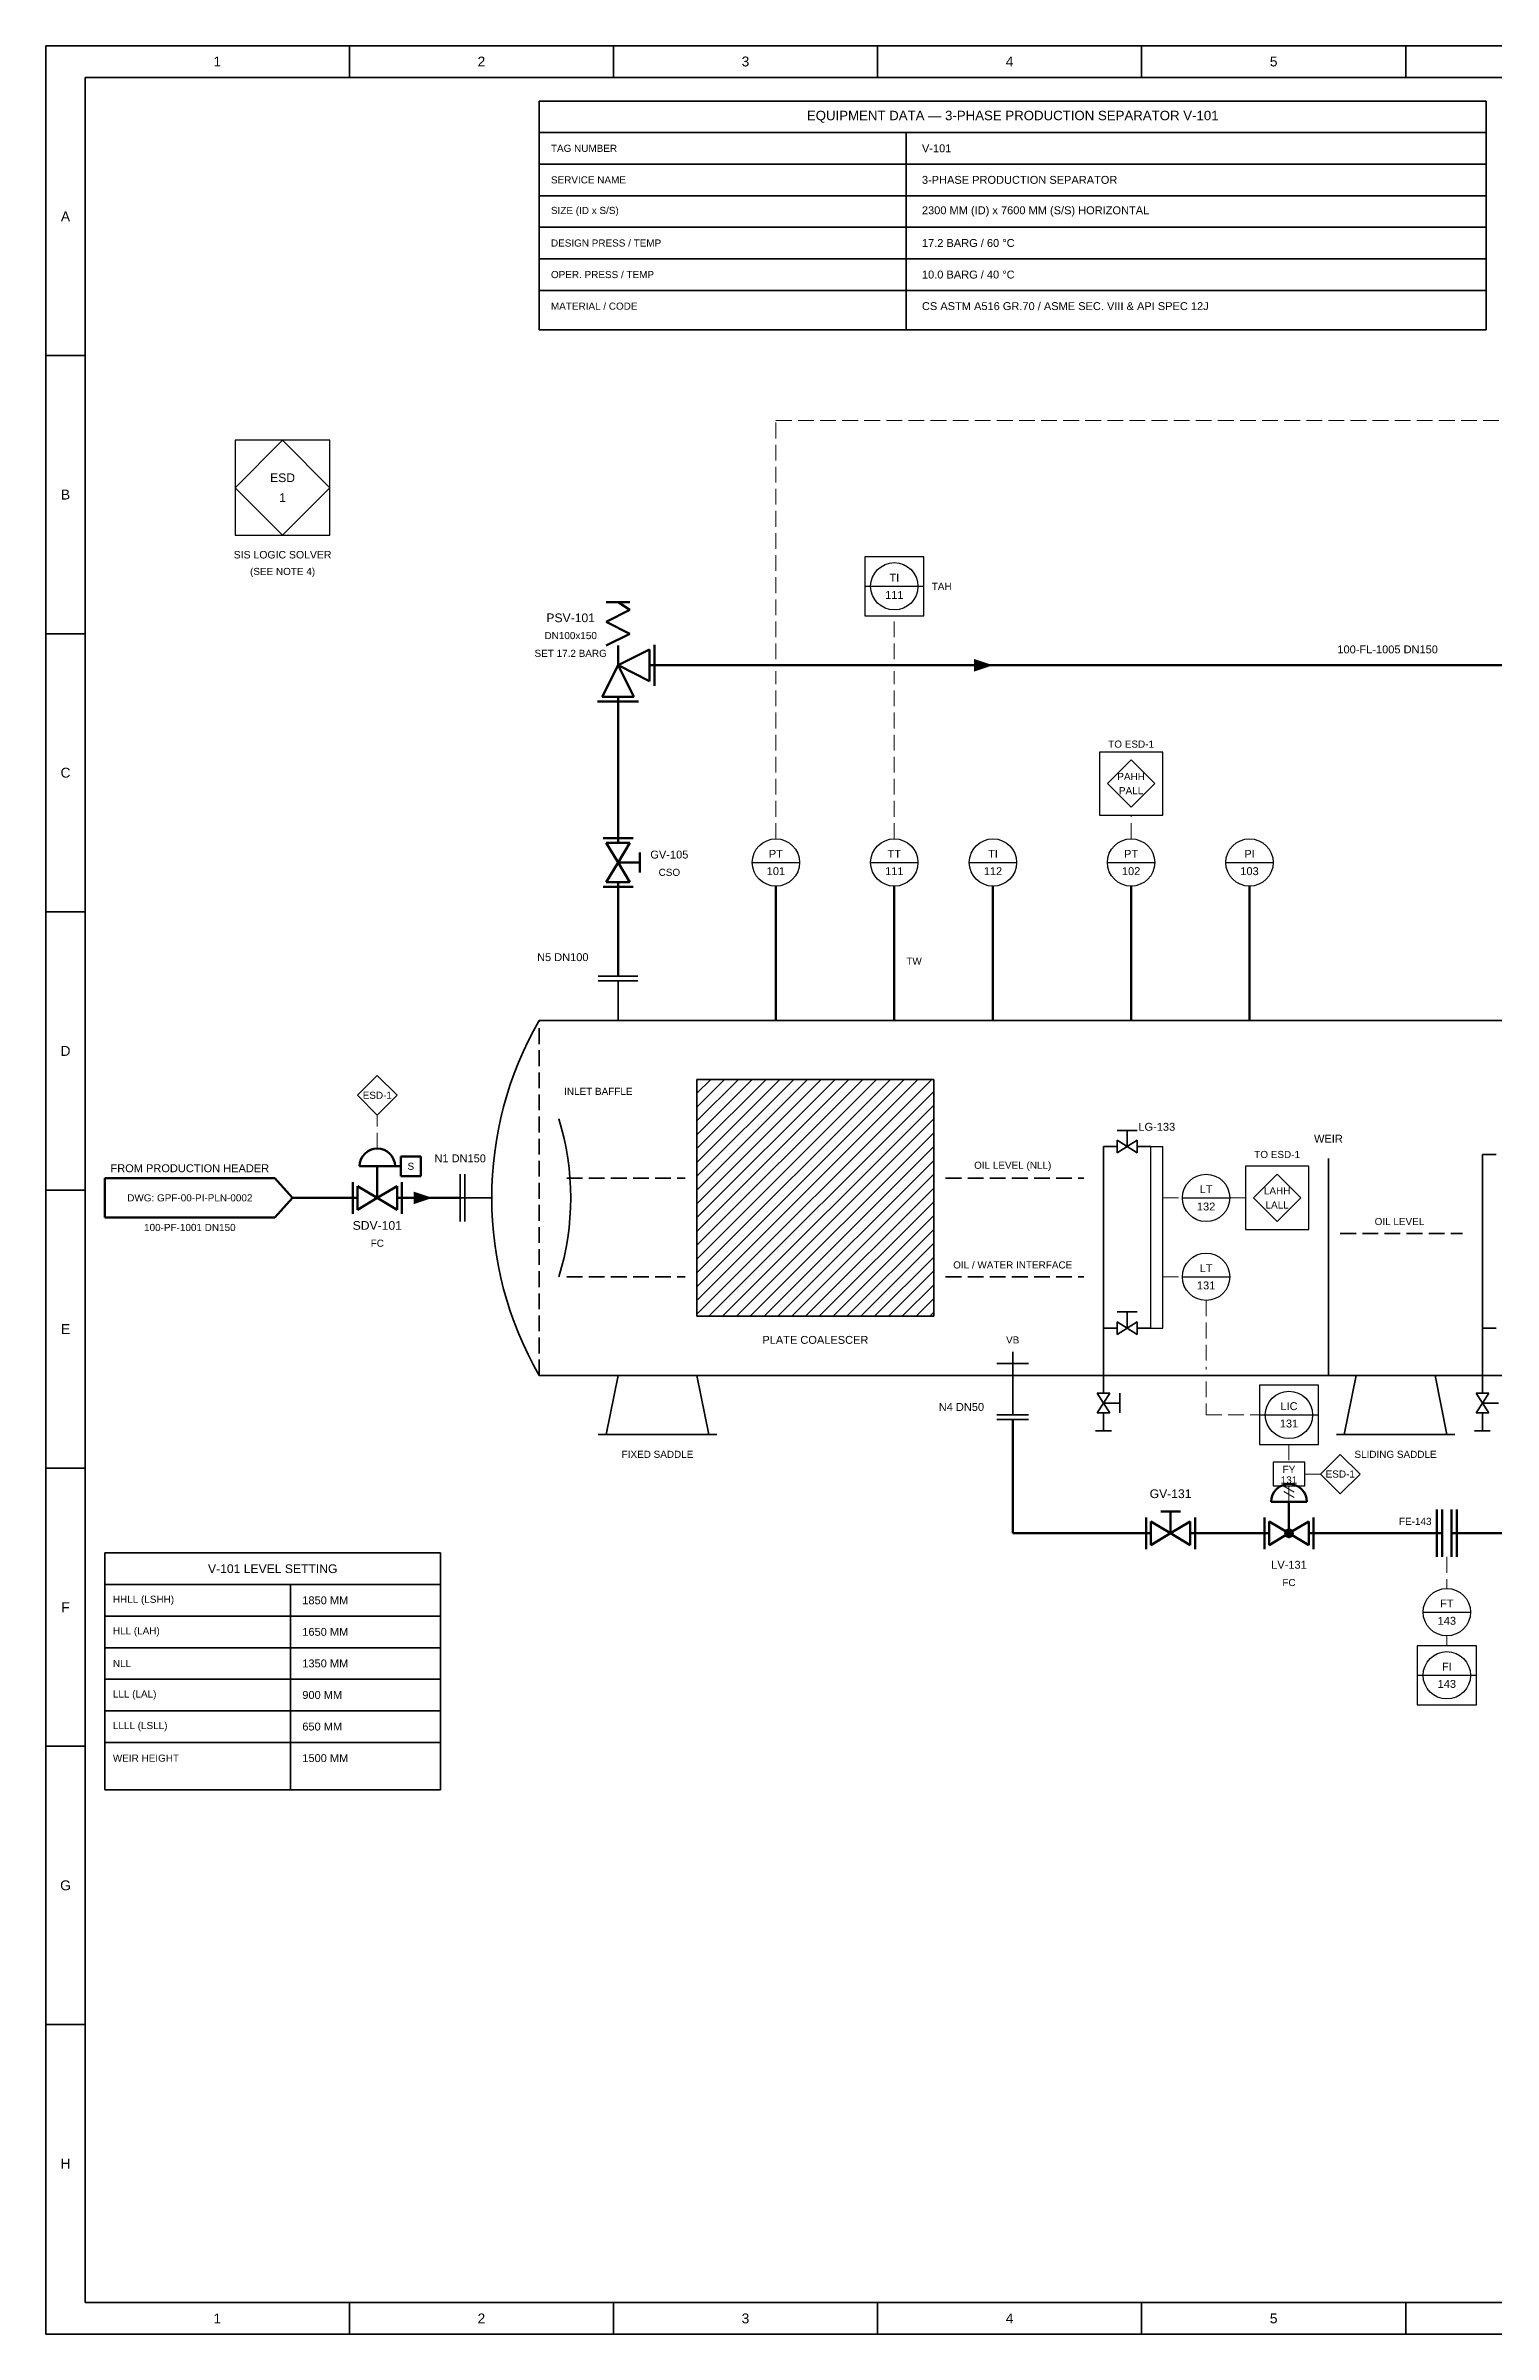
# Model space of a CAD drawing. Header units: millimetres. Extents: x 10 to 831, y 7 to 587.
# Drawn here: x 10 to 377, y 7 to 587 of the extents above; entities that cross this region are included whole.
import ezdxf

# ---------------------------------------------------------------- set-up
doc = ezdxf.new("R2010")
doc.units = ezdxf.units.MM
for name, color, linetype, lineweight in [('REF-EQUIP', 7, 'Continuous', 35), ('REF-FRAME', 7, 'Continuous', 35), ('REF-HATCH', 7, 'Continuous', 13), ('REF-PROC', 7, 'Continuous', 50), ('REF-SIG', 7, 'Continuous', 13), ('REF-SIGP', 7, 'Continuous', 13), ('REF-SYM', 7, 'Continuous', 25), ('REF-TEXT', 7, 'Continuous', 18)]:
    doc.layers.add(name, color=color, linetype=linetype, lineweight=lineweight)
doc.styles.add('ARIAL', font='arial.ttf')

msp = doc.modelspace()

# ---------------------------------------------------------------- linework, layer by layer
at = {"layer": 'REF-EQUIP'}
for p, q in [((135, 573), (135, 515)), ((375, 573), (135, 573)), ((375, 515), (375, 573)), ((135, 565), (375, 565)), ((228, 515), (228, 565)), ((135, 557), (375, 557)), ((135, 549), (375, 549)), ((135, 541), (375, 541)), ((135, 533), (375, 533)), ((135, 525), (375, 525)), ((135, 515), (375, 515)), ((150, 351.2), (160, 351.2)), ((150, 350), (160, 350)), ((155, 340), (155, 350)), ((135, 339.6), (135, 340)), ((135, 340), (435, 340)), ((135, 334), (135, 338)), ((135, 328.4), (135, 332.4)), ((135, 322.8), (135, 326.8)), ((175, 325), (175, 265)), ((235, 325), (175, 325)), ((235, 265), (235, 325)), ((135, 317.2), (135, 321.2)), ((135, 311.6), (135, 315.6)), ((135, 306), (135, 310)), ((278, 250), (278, 308)), ((278, 308), (281.5, 308)), ((281.5, 312.1), (286.5, 312.1)), ((281.5, 306.4), (281.5, 309.6)), ((284, 308), (281.5, 309.6)), ((281.5, 306.4), (284, 308)), ((284, 308), (284, 312.1)), ((284, 308), (286.5, 309.6)), ((286.5, 306.4), (284, 308)), ((286.5, 306.4), (286.5, 309.6)), ((286.5, 308), (290, 308)), ((135, 300.4), (135, 304.4)), ((335, 250), (335, 305)), ((374, 250), (374, 306)), ((374, 306), (377.5, 306)), ((115, 289), (115, 301)), ((116.2, 289), (116.2, 301)), ((135, 294.8), (135, 298.8)), ((142, 300), (146, 300)), ((147.6, 300), (151.6, 300)), ((153.2, 300), (157.2, 300)), ((158.8, 300), (162.8, 300)), ((164.4, 300), (168.4, 300)), ((170, 300), (172, 300)), ((238, 300), (242, 300)), ((243.6, 300), (247.6, 300)), ((249.2, 300), (253.2, 300)), ((254.8, 300), (258.8, 300)), ((260.4, 300), (264.4, 300)), ((266, 300), (270, 300)), ((271.6, 300), (273, 300)), ((123, 295), (115, 295)), ((135, 289.2), (135, 293.2)), ((135, 283.6), (135, 287.6)), ((338, 286), (342, 286)), ((343.6, 286), (347.6, 286)), ((349.2, 286), (353.2, 286)), ((354.8, 286), (358.8, 286)), ((360.4, 286), (364.4, 286)), ((366, 286), (369, 286)), ((135, 278), (135, 282)), ((135, 272.4), (135, 276.4)), ((142, 275), (146, 275)), ((147.6, 275), (151.6, 275)), ((153.2, 275), (157.2, 275)), ((158.8, 275), (162.8, 275)), ((164.4, 275), (168.4, 275)), ((170, 275), (172, 275)), ((238, 275), (242, 275)), ((243.6, 275), (247.6, 275)), ((249.2, 275), (253.2, 275)), ((254.8, 275), (258.8, 275)), ((260.4, 275), (264.4, 275)), ((266, 275), (270, 275)), ((271.6, 275), (273, 275)), ((135, 266.8), (135, 270.8)), ((135, 261.2), (135, 265.2)), ((175, 265), (235, 265)), ((278, 262), (281.5, 262)), ((281.5, 266.1), (286.5, 266.1)), ((281.5, 260.4), (281.5, 263.6)), ((284, 262), (281.5, 263.6)), ((281.5, 260.4), (284, 262)), ((284, 262), (284, 266.1)), ((284, 262), (286.5, 263.6)), ((286.5, 260.4), (284, 262)), ((286.5, 260.4), (286.5, 263.6)), ((286.5, 262), (290, 262)), ((374, 262), (377.5, 262)), ((135, 255.6), (135, 259.6)), ((255, 250), (255, 256)), ((135, 250), (135, 254)), ((135, 250), (435, 250)), ((155, 250), (152, 235)), ((175, 250), (178, 235)), ((251, 253), (259, 253)), ((255, 250), (255, 240)), ((278, 250), (278, 245.5)), ((342, 250), (339, 235)), ((362, 250), (365, 235)), ((374, 250), (374, 245.5)), ((276.4, 245.5), (278, 243)), ((276.4, 245.5), (279.6, 245.5)), ((279.6, 245.5), (278, 243)), ((282.1, 240.5), (282.1, 245.5)), ((372.4, 245.5), (374, 243)), ((372.4, 245.5), (375.6, 245.5)), ((375.6, 245.5), (374, 243)), ((251, 240), (259, 240)), ((251, 238.8), (259, 238.8)), ((276.4, 240.5), (278, 243)), ((276.4, 240.5), (279.6, 240.5)), ((278, 243), (282.1, 243)), ((279.6, 240.5), (278, 243)), ((278, 240.5), (278, 236)), ((372.4, 240.5), (374, 243)), ((372.4, 240.5), (375.6, 240.5)), ((374, 243), (378.1, 243)), ((375.6, 240.5), (374, 243)), ((374, 240.5), (374, 236)), ((150, 235), (180, 235)), ((276, 236), (280, 236)), ((337, 235), (367, 235)), ((372, 236), (376, 236)), ((25, 205), (25, 145)), ((110, 205), (25, 205)), ((110, 145), (110, 205)), ((25, 197), (110, 197)), ((72, 145), (72, 197)), ((25, 189), (110, 189)), ((25, 181), (110, 181)), ((25, 173), (110, 173)), ((25, 165), (110, 165)), ((25, 157), (110, 157)), ((25, 145), (110, 145))]:
    msp.add_line(p, q, dxfattribs=at)
for centre, radius, start, end in [((213.375, 295), 90.375, 150.137166, 209.862834), ((74.833, 295), 68.167, 342.938469, 377.061531)]:
    msp.add_arc(centre, radius, start, end, dxfattribs=at)
at = {"layer": 'REF-FRAME'}
for p, q in [((10, 587), (10, 7)), ((831, 587), (10, 587)), ((86.917, 579), (86.917, 587)), ((153.833, 579), (153.833, 587)), ((220.75, 579), (220.75, 587)), ((287.667, 579), (287.667, 587)), ((354.583, 579), (354.583, 587)), ((20, 579), (20, 15)), ((823, 579), (20, 579)), ((10, 508.5), (20, 508.5)), ((10, 438), (20, 438)), ((10, 367.5), (20, 367.5)), ((10, 297), (20, 297)), ((10, 226.5), (20, 226.5)), ((10, 156), (20, 156)), ((10, 85.5), (20, 85.5)), ((20, 15), (823, 15)), ((86.917, 7), (86.917, 15)), ((153.833, 7), (153.833, 15)), ((220.75, 7), (220.75, 15)), ((287.667, 7), (287.667, 15)), ((354.583, 7), (354.583, 15)), ((10, 7), (831, 7))]:
    msp.add_line(p, q, dxfattribs=at)
at = {"layer": 'REF-HATCH'}
for p, q in [((175, 265.5), (234.5, 325)), ((175, 269), (231, 325)), ((175, 272.5), (227.5, 325)), ((175, 276), (224, 325)), ((175, 279.5), (220.5, 325)), ((175, 283), (217, 325)), ((175, 286.5), (213.5, 325)), ((175, 290), (210, 325)), ((175, 293.5), (206.5, 325)), ((175, 297), (203, 325)), ((175, 300.5), (199.5, 325)), ((175, 304), (196, 325)), ((175, 307.5), (192.5, 325)), ((175, 311), (189, 325)), ((175, 314.5), (185.5, 325)), ((175, 318), (182, 325)), ((175, 321.5), (178.5, 325)), ((178, 265), (235, 322)), ((181.5, 265), (235, 318.5)), ((185, 265), (235, 315)), ((188.5, 265), (235, 311.5)), ((192, 265), (235, 308)), ((195.5, 265), (235, 304.5)), ((199, 265), (235, 301)), ((202.5, 265), (235, 297.5)), ((206, 265), (235, 294)), ((209.5, 265), (235, 290.5)), ((213, 265), (235, 287)), ((216.5, 265), (235, 283.5)), ((220, 265), (235, 280)), ((223.5, 265), (235, 276.5)), ((227, 265), (235, 273)), ((230.5, 265), (235, 269.5)), ((234, 265), (235, 266))]:
    msp.add_line(p, q, dxfattribs=at)
at = {"layer": 'REF-PROC'}
for p, q in [((152, 446), (158, 446)), ((152, 441), (158, 444)), ((158, 438), (152, 441)), ((158, 444), (155, 446)), ((152, 435), (158, 438)), ((155, 430), (155, 435)), ((164.2, 424.8), (164.2, 435.2)), ((151, 422), (155, 430)), ((155, 430), (163, 434)), ((155, 430), (163, 426)), ((159, 422), (155, 430)), ((163, 426), (163, 434)), ((163, 430), (398.5, 430)), ((149.8, 420.8), (160.2, 420.8)), ((151, 422), (159, 422)), ((155, 385), (155, 422)), ((151.2, 386.2), (158.8, 386.2)), ((152, 385), (155, 380)), ((152, 385), (158, 385)), ((158, 385), (155, 380)), ((152, 375), (155, 380)), ((155, 380), (160.5, 380)), ((158, 375), (155, 380)), ((160.5, 377.5), (160.5, 382.5)), ((151.2, 373.8), (158.8, 373.8)), ((152, 375), (158, 375)), ((155, 351.2), (155, 375)), ((195, 340), (195, 374)), ((225, 340), (225, 374)), ((250, 340), (250, 374)), ((285, 340), (285, 374)), ((315, 340), (315, 374)), ((89.5, 303), (98.5, 303)), ((94, 295), (94, 303)), ((100, 303), (98.5, 303)), ((100, 305.5), (100, 300.5)), ((105, 305.5), (100, 305.5)), ((105, 300.5), (105, 305.5)), ((25, 300), (25, 290)), ((68, 300), (25, 300)), ((72.5, 295), (68, 300)), ((87.8, 291), (87.8, 299)), ((89, 292), (89, 298)), ((94, 295), (89, 298)), ((94, 295), (99, 298)), ((99, 292), (99, 298)), ((100, 300.5), (105, 300.5)), ((100.2, 291), (100.2, 299)), ((25, 290), (68, 290)), ((68, 290), (72.5, 295)), ((72.5, 295), (89, 295)), ((89, 292), (94, 295)), ((99, 292), (94, 295)), ((99, 295), (115, 295)), ((255, 210), (255, 238.8)), ((292.5, 215.5), (297.5, 215.5)), ((295, 210), (295, 215.5)), ((320.5, 218), (329.5, 218)), ((325, 210), (325, 218)), ((362.5, 204), (362.5, 216)), ((363.8, 204), (363.8, 216)), ((366.2, 204), (366.2, 216)), ((367.5, 204), (367.5, 216)), ((255, 210), (290, 210)), ((288.8, 206), (288.8, 214)), ((290, 207), (290, 213)), ((295, 210), (290, 213)), ((290, 207), (295, 210)), ((295, 210), (300, 213)), ((300, 207), (295, 210)), ((300, 207), (300, 213)), ((300, 210), (320, 210)), ((301.2, 206), (301.2, 214)), ((318.8, 206), (318.8, 214)), ((320, 207), (320, 213)), ((325, 210), (320, 213)), ((320, 207), (325, 210)), ((325, 210), (330, 213)), ((330, 207), (325, 210)), ((330, 207), (330, 213)), ((330, 210), (363.8, 210)), ((331.2, 206), (331.2, 214)), ((366.2, 210), (488.5, 210))]:
    msp.add_line(p, q, dxfattribs=at)
for centre in [(94, 303), (325, 218)]:
    msp.add_arc(centre, 4.5, 0, 180, dxfattribs=at)
for points in [[(250, 430), (245.2, 431.6), (245.2, 428.4)], [(108, 295), (103.2, 296.6), (103.2, 293.4)], [(325, 210), (324.081, 210.919), (323.7, 210)], [(325, 210), (323.7, 210), (324.081, 209.081)], [(325, 210), (325, 211.3), (324.081, 210.919)], [(325, 210), (324.081, 209.081), (325, 208.7)], [(325, 210), (325.919, 210.919), (325, 211.3)], [(325, 210), (326.3, 210), (325.919, 210.919)], [(325, 210), (325, 208.7), (325.919, 209.081)], [(325, 210), (325.919, 209.081), (326.3, 210)]]:
    msp.add_solid(points, dxfattribs=at)
at = {"layer": 'REF-SIG'}
for p, q in [((195, 492), (199, 492)), ((195, 487.5), (195, 491.5)), ((200.6, 492), (204.6, 492)), ((206.2, 492), (210.2, 492)), ((211.8, 492), (215.8, 492)), ((217.4, 492), (221.4, 492)), ((223, 492), (227, 492)), ((228.6, 492), (232.6, 492)), ((234.2, 492), (238.2, 492)), ((239.8, 492), (243.8, 492)), ((245.4, 492), (249.4, 492)), ((251, 492), (255, 492)), ((256.6, 492), (260.6, 492)), ((262.2, 492), (266.2, 492)), ((267.8, 492), (271.8, 492)), ((273.4, 492), (277.4, 492)), ((279, 492), (283, 492)), ((284.6, 492), (288.6, 492)), ((290.2, 492), (294.2, 492)), ((295.8, 492), (299.8, 492)), ((301.4, 492), (305.4, 492)), ((307, 492), (311, 492)), ((312.6, 492), (316.6, 492)), ((318.2, 492), (322.2, 492)), ((323.8, 492), (327.8, 492)), ((329.4, 492), (333.4, 492)), ((335, 492), (339, 492)), ((340.6, 492), (344.6, 492)), ((346.2, 492), (350.2, 492)), ((351.8, 492), (355.8, 492)), ((357.4, 492), (361.4, 492)), ((363, 492), (367, 492)), ((368.6, 492), (372.6, 492)), ((374.2, 492), (378.2, 492)), ((195, 481.9), (195, 485.9)), ((195, 476.3), (195, 480.3)), ((195, 470.7), (195, 474.7)), ((195, 465.1), (195, 469.1)), ((195, 459.5), (195, 463.5)), ((195, 453.9), (195, 457.9)), ((195, 448.3), (195, 452.3)), ((195, 442.7), (195, 446.7)), ((195, 437.1), (195, 441.1)), ((225, 437.1), (225, 441.1)), ((195, 431.5), (195, 435.5)), ((225, 431.5), (225, 435.5)), ((195, 425.2), (195, 428.5)), ((195, 419.6), (195, 423.6)), ((225, 425.2), (225, 428.5)), ((225, 419.6), (225, 423.6)), ((195, 414), (195, 418)), ((225, 414), (225, 418)), ((195, 408.4), (195, 412.4)), ((225, 408.4), (225, 412.4)), ((195, 402.8), (195, 406.8)), ((225, 402.8), (225, 406.8)), ((195, 397.2), (195, 401.2)), ((225, 397.2), (225, 401.2)), ((195, 391.6), (195, 395.6)), ((225, 391.6), (225, 395.6)), ((195, 386), (195, 390)), ((225, 386), (225, 390)), ((285, 391.6), (285, 392)), ((285, 386), (285, 390)), ((94, 313.1), (94, 316)), ((94, 307.5), (94, 311.5)), ((293, 295), (297, 295)), ((310, 295), (314, 295)), ((293, 275), (297, 275)), ((304, 269), (304, 265)), ((304, 263.4), (304, 259.4)), ((304, 257.8), (304, 253.8)), ((304, 252.2), (304, 251.5)), ((304, 248.5), (304, 244.5)), ((304, 242.9), (304, 240)), ((304, 240), (308, 240)), ((309.6, 240), (313.6, 240)), ((315.2, 240), (317.5, 240)), ((325, 232.5), (325, 228.5)), ((329, 225), (333, 225)), ((365, 204), (365, 200)), ((365, 198.4), (365, 196)), ((365, 184), (365, 181.5))]:
    msp.add_line(p, q, dxfattribs=at)
at = {"layer": 'REF-SIGP'}
for p, q in [((323.701, 221.95), (326.299, 220.45)), ((323.701, 220.55), (326.299, 219.05)), ((325, 222), (325, 217.5))]:
    msp.add_line(p, q, dxfattribs=at)
at = {"layer": 'REF-SYM'}
for p, q in [((58, 475), (70, 487)), ((58, 487), (58, 463)), ((82, 487), (58, 487)), ((70, 487), (82, 475)), ((82, 463), (82, 487)), ((70, 463), (58, 475)), ((82, 475), (70, 463)), ((58, 463), (82, 463)), ((217.5, 457.5), (217.5, 442.5)), ((232.5, 457.5), (217.5, 457.5)), ((232.5, 442.5), (232.5, 457.5)), ((217.5, 450), (232.5, 450)), ((217.5, 442.5), (232.5, 442.5)), ((277, 408), (277, 392)), ((293, 408), (277, 408)), ((279, 400), (285, 406)), ((285, 406), (291, 400)), ((293, 392), (293, 408)), ((285, 394), (279, 400)), ((291, 400), (285, 394)), ((277, 392), (293, 392)), ((189, 380), (201, 380)), ((219, 380), (231, 380)), ((244, 380), (256, 380)), ((279, 380), (291, 380)), ((309, 380), (321, 380)), ((89, 321), (94, 326)), ((94, 326), (99, 321)), ((94, 316), (89, 321)), ((99, 321), (94, 316)), ((290, 262), (290, 308)), ((290, 308), (293, 308)), ((293, 262), (293, 308)), ((314, 303), (314, 287)), ((330, 303), (314, 303)), ((330, 287), (330, 303)), ((316, 295), (322, 301)), ((322, 301), (328, 295)), ((298, 295), (310, 295)), ((322, 289), (316, 295)), ((328, 295), (322, 289)), ((314, 287), (330, 287)), ((298, 275), (310, 275)), ((290, 262), (293, 262)), ((317.5, 247.5), (317.5, 232.5)), ((332.5, 247.5), (317.5, 247.5)), ((332.5, 232.5), (332.5, 247.5)), ((317.5, 240), (332.5, 240)), ((317.5, 232.5), (332.5, 232.5)), ((321, 228), (321, 222)), ((329, 228), (321, 228)), ((329, 222), (329, 228)), ((333, 225), (338, 230)), ((338, 230), (343, 225)), ((321, 222), (329, 222)), ((338, 220), (333, 225)), ((343, 225), (338, 220)), ((359, 190), (371, 190)), ((357.5, 181.5), (357.5, 166.5)), ((372.5, 181.5), (357.5, 181.5)), ((372.5, 166.5), (372.5, 181.5)), ((357.5, 174), (372.5, 174)), ((357.5, 166.5), (372.5, 166.5))]:
    msp.add_line(p, q, dxfattribs=at)
for centre in [(225, 450), (195, 380), (225, 380), (250, 380), (285, 380), (315, 380), (304, 295), (304, 275), (325, 240), (365, 190), (365, 174)]:
    msp.add_circle(centre, 6, dxfattribs=at)

# ---------------------------------------------------------------- texts
at = {"layer": 'REF-TEXT', "style": 'ARIAL'}
for s, insert, char_height, attachment_point in [('1', (53.458, 583), 2.5, 5), ('2', (120.375, 583), 2.5, 5), ('3', (187.292, 583), 2.5, 5), ('4', (254.208, 583), 2.5, 5), ('5', (321.125, 583), 2.5, 5), ('EQUIPMENT DATA — 3-PHASE PRODUCTION SEPARATOR V-101', (255, 569), 2.4, 5), ('TAG NUMBER', (138, 561), 1.8, 4), ('V-101', (232, 561), 2, 4), ('SERVICE NAME', (138, 553), 1.8, 4), ('3-PHASE PRODUCTION SEPARATOR', (232, 553), 2, 4), ('SIZE (ID x S/S)', (138, 545), 1.8, 4), ('2300 MM (ID) x 7600 MM (S/S) HORIZONTAL', (232, 545), 2, 4), ('A', (15, 543.75), 2.5, 5), ('DESIGN PRESS / TEMP', (138, 537), 1.8, 4), ('17.2 BARG / 60 °C', (232, 537), 2, 4), ('OPER. PRESS / TEMP', (138, 529), 1.8, 4), ('10.0 BARG / 40 °C', (232, 529), 2, 4), ('MATERIAL / CODE', (138, 521), 1.8, 4), ('CS ASTM A516 GR.70 / ASME SEC. VIII & API SPEC 12J', (232, 521), 2, 4), ('ESD', (70, 477.5), 2.2, 5), ('B', (15, 473.25), 2.5, 5), ('1', (70, 472.5), 2.2, 5), ('SIS LOGIC SOLVER', (70, 458), 1.9, 5), ('(SEE NOTE 4)', (70, 453.5), 1.8, 5), ('TI', (225, 452.2), 2, 5), ('111', (225, 447.8), 2, 5), ('TAH', (237, 450), 1.8, 5), ('PSV-101', (143, 442), 2.2, 5), ('DN100x150', (143, 437.5), 1.8, 5), ('100-FL-1005 DN150', (350, 434), 2, 5), ('SET 17.2 BARG', (143, 433), 1.8, 5), ('TO ESD-1', (285, 410), 1.8, 5), ('C', (15, 402.75), 2.5, 5), ('PAHH', (285, 401.8), 1.8, 5), ('PALL', (285, 398.2), 1.8, 5), ('GV-105', (168, 382), 2, 5), ('PT', (195, 382.2), 2, 5), ('TT', (225, 382.2), 2, 5), ('TI', (250, 382.2), 2, 5), ('PT', (285, 382.2), 2, 5), ('PI', (315, 382.2), 2, 5), ('CSO', (168, 377.5), 1.8, 5), ('101', (195, 377.8), 2, 5), ('111', (225, 377.8), 2, 5), ('112', (250, 377.8), 2, 5), ('102', (285, 377.8), 2, 5), ('103', (315, 377.8), 2, 5), ('N5 DN100', (141, 356), 2, 5), ('TW', (230, 355), 1.8, 5), ('D', (15, 332.25), 2.5, 5), ('ESD-1', (94, 321), 1.8, 5), ('INLET BAFFLE', (150, 322), 1.8, 5), ('LG-133', (291.5, 313), 2, 5), ('WEIR', (335, 310), 2, 5), ('FROM PRODUCTION HEADER', (46.5, 302.5), 2, 5), ('S', (102.5, 303), 1.8, 5), ('N1 DN150', (115, 305), 2, 5), ('OIL LEVEL (NLL)', (255, 303), 1.8, 5), ('TO ESD-1', (322, 306), 1.8, 5), ('DWG: GPF-00-PI-PLN-0002', (46.5, 295), 1.8, 5), ('LT', (304, 297.2), 2, 5), ('LAHH', (322, 296.8), 1.8, 5), ('132', (304, 292.8), 2, 5), ('LALL', (322, 293.2), 1.8, 5), ('100-PF-1001 DN150', (46.5, 287.5), 1.8, 5), ('SDV-101', (94, 288), 2.2, 5), ('FC', (94, 283.5), 1.8, 5), ('OIL LEVEL', (353, 289), 1.8, 5), ('OIL / WATER INTERFACE', (255, 278), 1.8, 5), ('131', (304, 272.8), 2, 5), ('LT', (304, 277.2), 2, 5), ('E', (15, 261.75), 2.5, 5), ('PLATE COALESCER', (205, 259), 2, 5), ('VB', (255, 259), 1.8, 5), ('N4 DN50', (242, 242), 2, 5), ('131', (325, 237.8), 2, 5), ('LIC', (325, 242.2), 2, 5), ('FIXED SADDLE', (165, 230), 1.8, 5), ('FY', (325, 226.2), 1.8, 5), ('SLIDING SADDLE', (352, 230), 1.8, 5), ('GV-131', (295, 220), 2.2, 5), ('131', (325, 223.5), 1.8, 5), ('ESD-1', (338, 225), 1.8, 5), ('FE-143', (357, 213), 1.8, 5), ('LV-131', (325, 202), 2, 5), ('V-101 LEVEL SETTING', (67.5, 201), 2.2, 5), ('FC', (325, 197.5), 1.8, 5), ('F', (15, 191.25), 2.5, 5), ('HHLL (LSHH)', (27, 193), 1.8, 4), ('1850 MM', (75, 193), 2, 4), ('FT', (365, 192.2), 2, 5), ('HLL (LAH)', (27, 185), 1.8, 4), ('1650 MM', (75, 185), 2, 4), ('143', (365, 187.8), 2, 5), ('NLL', (27, 177), 1.8, 4), ('1350 MM', (75, 177), 2, 4), ('FI', (365, 176.2), 2, 5), ('LLL (LAL)', (27, 169), 1.8, 4), ('900 MM', (75, 169), 2, 4), ('143', (365, 171.8), 2, 5), ('LLLL (LSLL)', (27, 161), 1.8, 4), ('650 MM', (75, 161), 2, 4), ('WEIR HEIGHT', (27, 153), 1.8, 4), ('1500 MM', (75, 153), 2, 4), ('G', (15, 120.75), 2.5, 5), ('H', (15, 50.25), 2.5, 5), ('1', (53.458, 11), 2.5, 5), ('2', (120.375, 11), 2.5, 5), ('3', (187.292, 11), 2.5, 5), ('4', (254.208, 11), 2.5, 5), ('5', (321.125, 11), 2.5, 5)]:
    msp.add_mtext(s, dxfattribs=dict(at, insert=insert, char_height=char_height, attachment_point=attachment_point))

doc.saveas('drawing.dxf')
